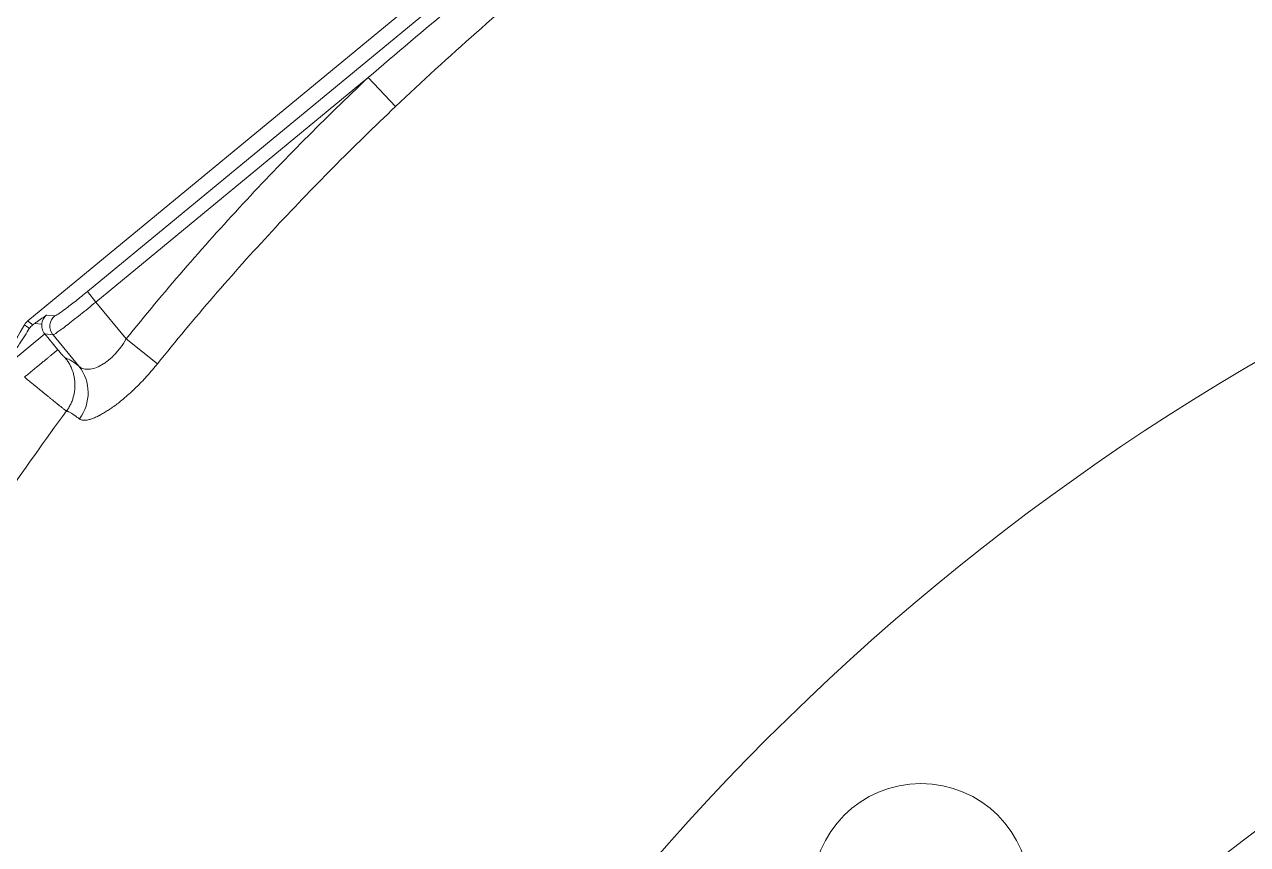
# Model space of a CAD drawing. Header units: millimetres. Extents: x -2122 to 22797, y 3569 to 89276.
# Drawn here: x 5260.4 to 5439.1, y 88041.1 to 88160.9 of the extents above; entities that cross this region are included whole.
import ezdxf

# ---------------------------------------------------------------- set-up
doc = ezdxf.new("R2010")
doc.units = ezdxf.units.MM
doc.header["$LTSCALE"] = 20
doc.layers.add('IA-DIBUJO', color=3, linetype='Continuous', lineweight=30)

msp = doc.modelspace()

# ---------------------------------------------------------------- linework, layer by layer
at = {"layer": 'IA-DIBUJO', "color": 3, "linetype": 'Continuous', "lineweight": 0, "extrusion": (0, 1, -2.22045e-16)}
for p, q in [((5412.55, 88242.57, 1283.42), (5260.88, 88117.54, 1283.42)), ((5406.85, 88234.98, 1283.42), (5269.59, 88121.84, 1283.42)), ((5270.84, 88120.31, 1283.42), (5310.63, 88153.11, 1283.42)), ((5314.64, 88148.87, 1283.42), (5310.63, 88153.11, 1283.42)), ((5269.59, 88121.84, 1283.42), (5270.84, 88120.31, 1283.42)), ((5275.28, 88114.94, 1283.42), (5270.84, 88120.31, 1283.42)), ((5264.84, 88118.3, 1283.42), (5263.64, 88118.41, 1283.42)), ((5261.89, 88117.18, 1283.42), (5262.93, 88117.08, 1283.42)), ((5258.51, 88111.62, 1283.42), (5263.38, 88115.64, 1283.42)), ((5263.38, 88115.64, 1283.42), (5264.57, 88115.52, 1283.42)), ((5265.27, 88113.34, 1283.42), (5263.38, 88115.64, 1283.42)), ((5264.57, 88115.52, 1283.42), (5268.36, 88110.92, 1283.42)), ((5279.83, 88111.27, 1283.42), (5275.28, 88114.94, 1283.42))]:
    msp.add_line(p, q, dxfattribs=at)
at = {"layer": 'IA-DIBUJO', "color": 2, "linetype": 'Continuous', "lineweight": 0}
for centre, radius in [((5615.92, 87809.58, 1283.42), 349.25), ((5615.92, 87809.58, 1283.42), 292.1), ((5391.41, 88034.09, 1283.42), 15.88)]:
    msp.add_circle(centre, radius, dxfattribs=at)
at = {"layer": 'IA-DIBUJO', "color": 3, "linetype": 'Continuous', "lineweight": 0}
msp.add_circle((5615.92, 87809.58, 1283.42), 254, dxfattribs=at)
at = {"layer": 'IA-DIBUJO', "color": 3, "linetype": 'Continuous', "lineweight": 0, "extrusion": (6.16298e-33, -2.22045e-16, -1)}
msp.add_ellipse((5264.93, 88116.89, 1283.42), major_axis=(2.01, -0.19), ratio=0.98013, start_param=-3.141593, end_param=-2.357564, dxfattribs=at)
at = {"layer": 'IA-DIBUJO', "color": 3, "linetype": 'Continuous', "lineweight": 0, "extrusion": (-4.00593e-32, -2.22045e-16, -1)}
msp.add_ellipse((5266.09, 88116.78, 1283.42), major_axis=(0.19, 1.97), ratio=0.997265, start_param=-2.354825, end_param=-0.786768, dxfattribs=at)
at = {"layer": 'IA-DIBUJO', "color": 3, "linetype": 'Continuous', "lineweight": 0, "extrusion": (1.2326e-32, -2.22045e-16, -1)}
msp.add_ellipse((5262.13, 88116.02, 1283.42), major_axis=(-1.27, -1.51), ratio=1, start_param=1.386951, end_param=1.754642, dxfattribs=at)
at = {"layer": 'IA-DIBUJO', "color": 3, "linetype": 'Continuous', "lineweight": 0}
msp.add_ellipse((5263.49, 88106.9, 1283.42), major_axis=(3.9, 4.98), ratio=0.971631, start_param=-1.547457, end_param=-0.223138, dxfattribs=at)
for points, knots in [([(5360.6, 88194.3, 1283.42), (5356.38, 88190.93, 1283.42), (5352.17, 88187.56, 1283.42), (5347.98, 88184.16, 1283.42), (5343.79, 88180.76, 1283.42), (5339.61, 88177.34, 1283.42), (5335.44, 88173.91, 1283.42), (5331.28, 88170.48, 1283.42), (5327.12, 88167.02, 1283.42), (5322.99, 88163.56, 1283.42), (5318.85, 88160.09, 1283.42), (5314.73, 88156.61, 1283.42), (5310.63, 88153.11, 1283.42)], [0, 0, 0, 0, 0.00819686, 0.00819686, 0.00819686, 0.01639248, 0.01639248, 0.01639248, 0.02459347, 0.02459347, 0.02459347, 0.03278496, 0.03278496, 0.03278496, 0.03278496]), ([(5314.64, 88148.87, 1283.42), (5318.51, 88152.54, 1283.42), (5322.44, 88156.14, 1283.42), (5326.44, 88159.68, 1283.42), (5330.43, 88163.21, 1283.42), (5334.49, 88166.67, 1283.42), (5338.6, 88170.07, 1283.42), (5342.72, 88173.46, 1283.42), (5346.89, 88176.78, 1283.42), (5351.13, 88180.03, 1283.42), (5355.36, 88183.28, 1283.42), (5359.66, 88186.46, 1283.42), (5363.99, 88189.57, 1283.42)], [0, 0, 0, 0, 0.00809751, 0.00809751, 0.00809751, 0.01619739, 0.01619739, 0.01619739, 0.02430315, 0.02430315, 0.02430315, 0.03241229, 0.03241229, 0.03241229, 0.03241229]), ([(5310.63, 88153.11, 1283.42), (5304.33, 88147.15, 1283.42), (5298.22, 88141.01, 1283.42), (5292.32, 88134.65, 1283.42), (5286.42, 88128.3, 1283.42), (5280.74, 88121.72, 1283.42), (5275.28, 88114.94, 1283.42)], [0.06410694, 0.06410694, 0.06410694, 0.06410694, 0.07727143, 0.07727143, 0.07727143, 0.09043592, 0.09043592, 0.09043592, 0.09043592]), ([(5279.83, 88111.27, 1283.42), (5285.2, 88117.96, 1283.42), (5290.79, 88124.43, 1283.42), (5296.6, 88130.68, 1283.42), (5302.41, 88136.95, 1283.42), (5308.44, 88143, 1283.42), (5314.64, 88148.87, 1283.42)], [0, 0, 0, 0, 0.01295214, 0.01295214, 0.01295214, 0.02592273, 0.02592273, 0.02592273, 0.02592273]), ([(5269.59, 88121.84, 1283.42), (5269.01, 88121.36, 1283.42), (5268.43, 88120.89, 1283.42), (5267.33, 88120.02, 1283.42), (5266.82, 88119.63, 1283.42), (5265.95, 88118.98, 1283.42), (5265.59, 88118.72, 1283.42), (5265.06, 88118.38, 1283.42), (5264.89, 88118.29, 1283.42), (5264.84, 88118.3, 1283.42)], [3.141593, 3.141593, 3.141593, 3.141593, 3.521202, 3.521202, 3.900811, 3.900811, 4.28042, 4.28042, 4.660029, 4.660029, 4.660029, 4.660029]), ([(5264.57, 88115.52, 1283.42), (5264.63, 88115.52, 1283.42), (5264.85, 88115.65, 1283.42), (5265.54, 88116.13, 1283.42), (5266.02, 88116.48, 1283.42), (5267.17, 88117.36, 1283.42), (5267.85, 88117.89, 1283.42), (5269.3, 88119.05, 1283.42), (5270.07, 88119.68, 1283.42), (5270.84, 88120.31, 1283.42)], [1.623156, 1.623156, 1.623156, 1.623156, 2.002765, 2.002765, 2.382374, 2.382374, 2.761984, 2.761984, 3.141593, 3.141593, 3.141593, 3.141593]), ([(5263.64, 88118.41, 1283.42), (5263.59, 88118.37, 1283.42), (5263.53, 88118.33, 1283.42), (5263.47, 88118.3, 1283.42), (5263.41, 88118.26, 1283.42), (5263.35, 88118.22, 1283.42), (5263.3, 88118.18, 1283.42), (5263.24, 88118.14, 1283.42), (5263.18, 88118.09, 1283.42), (5263.12, 88118.05, 1283.42), (5263.06, 88118.01, 1283.42), (5263, 88117.97, 1283.42), (5262.94, 88117.93, 1283.42), (5262.91, 88117.91, 1283.42), (5262.87, 88117.88, 1283.42), (5262.83, 88117.85, 1283.42), (5262.77, 88117.81, 1283.42), (5262.71, 88117.77, 1283.42), (5262.64, 88117.72, 1283.42), (5262.58, 88117.68, 1283.42), (5262.51, 88117.63, 1283.42), (5262.44, 88117.58, 1283.42), (5262.38, 88117.53, 1283.42), (5262.31, 88117.48, 1283.42), (5262.23, 88117.43, 1283.42), (5262.16, 88117.38, 1283.42), (5262.09, 88117.33, 1283.42), (5262.02, 88117.27, 1283.42), (5261.97, 88117.24, 1283.42), (5261.93, 88117.21, 1283.42), (5261.89, 88117.18, 1283.42)], [-0.000011314, -0.000011314, -0.000011314, -0.000011314, 0.000202746, 0.000202746, 0.000202746, 0.00041729, 0.00041729, 0.00041729, 0.000628934, 0.000628934, 0.000628934, 0.000831233, 0.000831233, 0.000831233, 0.000960733, 0.000960733, 0.000960733, 0.001167427, 0.001167427, 0.001167427, 0.001380678, 0.001380678, 0.001380678, 0.00159537, 0.00159537, 0.00159537, 0.001809672, 0.001809672, 0.001809672, 0.00193278, 0.00193278, 0.00193278, 0.00193278]), ([(5260.41, 88116.99, 1283.42), (5259, 88114.48, 1283.42), (5255.19, 88108.65, 1283.42), (5244.47, 88091.19, 1283.42), (5237.44, 88079.33, 1283.42), (5222.44, 88051.11, 1283.42), (5214.47, 88034.76, 1283.42), (5203.47, 88007.92, 1283.42), (5199.97, 87998.6, 1283.42), (5193.47, 87979.33, 1283.42), (5190.46, 87969.38, 1283.42), (5176.74, 87918.42, 1283.42), (5170.05, 87873.68, 1283.42), (5169.5, 87806.6, 1283.42), (5170.89, 87784.26, 1283.42), (5177.32, 87740.55, 1283.42), (5182.3, 87719.14, 1283.42), (5202.13, 87656.76, 1283.42), (5221.86, 87617.61, 1283.42), (5247.54, 87581.34, 1283.42), (5248.12, 87580.53, 1283.42), (5248.7, 87579.72, 1283.42), (5256.01, 87569.55, 1283.42), (5263.77, 87559.68, 1283.42), (5271.98, 87550.12, 1283.42), (5305.79, 87510.74, 1283.42), (5347.19, 87476.55, 1283.42), (5396.21, 87447.57, 1283.42)], [0.000182, 0.000182, 0.000182, 0.000182, 0.0280763, 0.0280763, 0.0572087, 0.0572087, 0.0863411, 0.0863411, 0.1009072, 0.1009072, 0.1154734, 0.1154734, 0.1737382, 0.1737382, 0.2028706, 0.2028706, 0.232003, 0.232003, 0.2902677, 0.2902677, 0.2916013, 0.2916013, 0.2916013, 0.3083969, 0.3083969, 0.3083969, 0.3775922, 0.3775922, 0.3775922, 0.3775922]), ([(5261.1, 88116.43, 1283.42), (5260.91, 88116.12, 1283.42), (5260.69, 88115.78, 1283.42), (5260.2, 88115, 1283.42), (5259.94, 88114.62, 1283.42), (5259.09, 88113.29, 1283.42), (5258.61, 88112.52, 1283.42), (5258.25, 88111.95, 1283.42)], [0.0000011, 0.0000011, 0.0000011, 0.0000011, 0.0639756, 0.0639756, 0.1286372, 0.1286372, 0.2726284, 0.2726284, 0.2726284, 0.2726284]), ([(5261.58, 88116.95, 1283.42), (5261.49, 88116.89, 1283.42), (5261.41, 88116.81, 1283.42), (5261.24, 88116.64, 1283.42), (5261.17, 88116.54, 1283.42), (5261.1, 88116.43, 1283.42)], [0, 0, 0, 0, 0.02334437, 0.02334437, 0.04668844, 0.04668844, 0.04668844, 0.04668844]), ([(5261.89, 88117.18, 1283.42), (5261.84, 88117.14, 1283.42), (5261.79, 88117.11, 1283.42), (5261.68, 88117.03, 1283.42), (5261.63, 88116.99, 1283.42), (5261.58, 88116.95, 1283.42)], [0, 0, 0, 0, 0.01416943, 0.01416943, 0.02837151, 0.02837151, 0.02837151, 0.02837151]), ([(5263.38, 88115.64, 1283.42), (5263.33, 88115.69, 1283.42), (5263.29, 88115.75, 1283.42), (5263.25, 88115.81, 1283.42), (5263.21, 88115.87, 1283.42), (5263.17, 88115.93, 1283.42), (5263.14, 88116, 1283.42), (5263.1, 88116.06, 1283.42), (5263.07, 88116.13, 1283.42), (5263.05, 88116.2, 1283.42), (5263.03, 88116.24, 1283.42), (5263.02, 88116.28, 1283.42), (5263.01, 88116.31, 1283.42), (5262.98, 88116.39, 1283.42), (5262.96, 88116.46, 1283.42), (5262.95, 88116.53, 1283.42), (5262.94, 88116.6, 1283.42), (5262.93, 88116.67, 1283.42), (5262.92, 88116.75, 1283.42), (5262.92, 88116.82, 1283.42), (5262.92, 88116.89, 1283.42), (5262.92, 88116.96, 1283.42), (5262.92, 88117, 1283.42), (5262.92, 88117.04, 1283.42), (5262.93, 88117.08, 1283.42)], [5.4991567, 5.4991567, 5.4991567, 5.4991567, 5.6084442, 5.6084442, 5.6084442, 5.7188774, 5.7188774, 5.7188774, 5.8297946, 5.8297946, 5.8297946, 5.891175, 5.891175, 5.891175, 6.001726, 6.001726, 6.001726, 6.1117617, 6.1117617, 6.1117617, 6.2199469, 6.2199469, 6.2199469, 6.2831853, 6.2831853, 6.2831853, 6.2831853]), ([(5275.28, 88114.94, 1283.42), (5275.02, 88114.48, 1283.42), (5274.73, 88114.05, 1283.42), (5274.28, 88113.45, 1283.42), (5274.12, 88113.25, 1283.42), (5273.8, 88112.87, 1283.42), (5273.63, 88112.69, 1283.42), (5273.13, 88112.18, 1283.42), (5272.78, 88111.88, 1283.42), (5272.26, 88111.49, 1283.42), (5272.09, 88111.37, 1283.42), (5271.74, 88111.15, 1283.42), (5271.57, 88111.06, 1283.42), (5271.07, 88110.8, 1283.42), (5270.75, 88110.68, 1283.42), (5270.14, 88110.52, 1283.42), (5269.86, 88110.48, 1283.42), (5269.34, 88110.48, 1283.42), (5269.11, 88110.52, 1283.42), (5268.69, 88110.67, 1283.42), (5268.51, 88110.77, 1283.42), (5268.36, 88110.92, 1283.42)], [0, 0, 0, 0, 0.000779919, 0.000779919, 0.001169879, 0.001169879, 0.001559839, 0.001559839, 0.002339758, 0.002339758, 0.002729718, 0.002729718, 0.003119678, 0.003119678, 0.003899597, 0.003899597, 0.004679516, 0.004679516, 0.005459436, 0.005459436, 0.006239355, 0.006239355, 0.006239355, 0.006239355]), ([(5260.4, 88109.33, 1283.42), (5260.54, 88109.44, 1283.42), (5260.68, 88109.56, 1283.42), (5260.82, 88109.68, 1283.42), (5260.97, 88109.8, 1283.42), (5261.12, 88109.93, 1283.42), (5261.27, 88110.05, 1283.42), (5261.43, 88110.18, 1283.42), (5261.59, 88110.31, 1283.42), (5261.75, 88110.44, 1283.42), (5261.9, 88110.57, 1283.42), (5262.06, 88110.69, 1283.42), (5262.2, 88110.82, 1283.42), (5262.35, 88110.94, 1283.42), (5262.49, 88111.06, 1283.42), (5262.63, 88111.17, 1283.42), (5262.78, 88111.29, 1283.42), (5262.92, 88111.4, 1283.42), (5263.05, 88111.51, 1283.42), (5263.19, 88111.63, 1283.42), (5263.32, 88111.74, 1283.42), (5263.45, 88111.84, 1283.42), (5263.55, 88111.93, 1283.42), (5263.66, 88112.01, 1283.42), (5263.75, 88112.09, 1283.42), (5263.87, 88112.19, 1283.42), (5263.99, 88112.29, 1283.42), (5264.09, 88112.37, 1283.42), (5264.2, 88112.46, 1283.42), (5264.3, 88112.54, 1283.42), (5264.39, 88112.62, 1283.42), (5264.48, 88112.69, 1283.42), (5264.57, 88112.76, 1283.42), (5264.64, 88112.83, 1283.42), (5264.71, 88112.88, 1283.42), (5264.77, 88112.93, 1283.42), (5264.83, 88112.98, 1283.42), (5264.89, 88113.04, 1283.42), (5264.96, 88113.09, 1283.42), (5265.01, 88113.13, 1283.42), (5265.06, 88113.17, 1283.42), (5265.1, 88113.21, 1283.42), (5265.14, 88113.24, 1283.42), (5265.17, 88113.27, 1283.42), (5265.2, 88113.29, 1283.42), (5265.22, 88113.31, 1283.42), (5265.25, 88113.32, 1283.42), (5265.26, 88113.34, 1283.42), (5265.27, 88113.34, 1283.42)], [0, 0, 0, 0, 0.0575056, 0.0575056, 0.0575056, 0.1188509, 0.1188509, 0.1188509, 0.1852388, 0.1852388, 0.1852388, 0.25, 0.25, 0.25, 0.3136799, 0.3136799, 0.3136799, 0.3786546, 0.3786546, 0.3786546, 0.4452036, 0.4452036, 0.4452036, 0.5, 0.5, 0.5, 0.566519, 0.566519, 0.566519, 0.6321533, 0.6321533, 0.6321533, 0.6957374, 0.6957374, 0.6957374, 0.75, 0.75, 0.75, 0.8161602, 0.8161602, 0.8161602, 0.8791558, 0.8791558, 0.8791558, 0.9395779, 0.9395779, 0.9395779, 1, 1, 1, 1]), ([(5266.35, 88112.15, 1283.42), (5266.35, 88112.15, 1283.42), (5266.35, 88112.15, 1283.42), (5266.35, 88112.15, 1283.42), (5266.34, 88112.15, 1283.42), (5266.34, 88112.15, 1283.42), (5266.34, 88112.15, 1283.42), (5266.34, 88112.16, 1283.42), (5266.34, 88112.16, 1283.42), (5266.33, 88112.16, 1283.42), (5266.33, 88112.16, 1283.42), (5266.32, 88112.17, 1283.42), (5266.31, 88112.18, 1283.42), (5266.29, 88112.19, 1283.42), (5266.26, 88112.22, 1283.42), (5266.23, 88112.25, 1283.42), (5266.2, 88112.28, 1283.42), (5266.16, 88112.32, 1283.42), (5266.12, 88112.36, 1283.42), (5266.08, 88112.4, 1283.42), (5266.03, 88112.45, 1283.42), (5265.98, 88112.51, 1283.42), (5265.93, 88112.57, 1283.42), (5265.88, 88112.63, 1283.42), (5265.82, 88112.69, 1283.42), (5265.76, 88112.76, 1283.42), (5265.7, 88112.83, 1283.42), (5265.64, 88112.9, 1283.42), (5265.58, 88112.97, 1283.42), (5265.52, 88113.04, 1283.42), (5265.45, 88113.12, 1283.42), (5265.42, 88113.16, 1283.42), (5265.39, 88113.2, 1283.42), (5265.36, 88113.24, 1283.42), (5265.34, 88113.26, 1283.42), (5265.32, 88113.28, 1283.42), (5265.31, 88113.3, 1283.42), (5265.3, 88113.31, 1283.42), (5265.29, 88113.31, 1283.42), (5265.28, 88113.32, 1283.42), (5265.28, 88113.33, 1283.42), (5265.27, 88113.34, 1283.42), (5265.27, 88113.34, 1283.42)], [0, 0, 0, 0, 0.000010846, 0.000010846, 0.000010846, 0.000029965, 0.000029965, 0.000029965, 0.000068209, 0.000068209, 0.000068209, 0.000144715, 0.000144715, 0.000144715, 0.000297757, 0.000297757, 0.000297757, 0.000450788, 0.000450788, 0.000450788, 0.000603819, 0.000603819, 0.000603819, 0.000756851, 0.000756851, 0.000756851, 0.000909883, 0.000909883, 0.000909883, 0.001062914, 0.001062914, 0.001062914, 0.001139428, 0.001139428, 0.001139428, 0.001177685, 0.001177685, 0.001177685, 0.001196813, 0.001196813, 0.001196813, 0.001208428, 0.001208428, 0.001208428, 0.001208428]), ([(5268.36, 88110.92, 1283.42), (5267.9, 88111.28, 1283.42), (5267.5, 88111.56, 1283.42), (5267.17, 88111.77, 1283.42), (5267, 88111.87, 1283.42), (5266.84, 88111.96, 1283.42), (5266.71, 88112.02, 1283.42), (5266.57, 88112.09, 1283.42), (5266.44, 88112.14, 1283.42), (5266.35, 88112.15, 1283.42)], [0, 0, 0, 0, 0.003764328, 0.003764328, 0.003764328, 0.005646491, 0.005646491, 0.005646491, 0.007528655, 0.007528655, 0.007528655, 0.007528655]), ([(5266.55, 88104.39, 1283.42), (5266.66, 88104.54, 1283.42), (5266.77, 88104.7, 1283.42), (5266.97, 88105.04, 1283.42), (5267.07, 88105.22, 1283.42), (5267.25, 88105.59, 1283.42), (5267.33, 88105.79, 1283.42), (5267.43, 88106.07, 1283.42), (5267.46, 88106.16, 1283.42), (5267.55, 88106.44, 1283.42), (5267.6, 88106.64, 1283.42), (5267.69, 88107.04, 1283.42), (5267.72, 88107.25, 1283.42), (5267.77, 88107.67, 1283.42), (5267.78, 88107.88, 1283.42), (5267.78, 88108.16, 1283.42), (5267.78, 88108.23, 1283.42), (5267.77, 88108.52, 1283.42), (5267.76, 88108.73, 1283.42), (5267.7, 88109.15, 1283.42), (5267.67, 88109.35, 1283.42), (5267.57, 88109.76, 1283.42), (5267.52, 88109.95, 1283.42), (5267.43, 88110.21, 1283.42), (5267.41, 88110.28, 1283.42), (5267.31, 88110.54, 1283.42), (5267.23, 88110.73, 1283.42), (5267.05, 88111.1, 1283.42), (5266.96, 88111.27, 1283.42), (5266.76, 88111.6, 1283.42), (5266.65, 88111.76, 1283.42), (5266.48, 88111.99, 1283.42), (5266.41, 88112.07, 1283.42), (5266.35, 88112.15, 1283.42)], [0.0000395, 0.0000395, 0.0000395, 0.0000395, 0.0697839, 0.0697839, 0.1418228, 0.1418228, 0.2183787, 0.2183787, 0.25, 0.25, 0.323487, 0.323487, 0.398308, 0.398308, 0.4744357, 0.4744357, 0.5, 0.5, 0.5759852, 0.5759852, 0.6510792, 0.6510792, 0.7242369, 0.7242369, 0.75, 0.75, 0.8242525, 0.8242525, 0.8954244, 0.8954244, 0.9626519, 0.9626519, 1, 1, 1, 1]), ([(5268.42, 88103.23, 1283.42), (5268.57, 88103.11, 1283.42), (5268.77, 88103.05, 1283.42), (5269.03, 88103.03, 1283.42), (5269.05, 88103.03, 1283.42), (5269.07, 88103.03, 1283.42), (5269.08, 88103.03, 1283.42), (5269.15, 88103.03, 1283.42), (5269.22, 88103.03, 1283.42), (5269.37, 88103.05, 1283.42), (5269.44, 88103.06, 1283.42), (5269.53, 88103.07, 1283.42), (5269.54, 88103.07, 1283.42), (5269.64, 88103.09, 1283.42), (5269.74, 88103.11, 1283.42), (5269.9, 88103.15, 1283.42), (5269.97, 88103.17, 1283.42), (5270.05, 88103.2, 1283.42), (5270.07, 88103.2, 1283.42), (5270.26, 88103.26, 1283.42), (5270.44, 88103.33, 1283.42), (5270.8, 88103.48, 1283.42), (5271, 88103.57, 1283.42), (5271.23, 88103.68, 1283.42), (5271.27, 88103.7, 1283.42), (5271.33, 88103.73, 1283.42), (5271.36, 88103.75, 1283.42), (5271.57, 88103.86, 1283.42), (5271.76, 88103.97, 1283.42), (5272.15, 88104.19, 1283.42), (5272.35, 88104.31, 1283.42), (5272.64, 88104.5, 1283.42), (5272.72, 88104.55, 1283.42), (5272.84, 88104.64, 1283.42), (5272.88, 88104.66, 1283.42), (5273.15, 88104.84, 1283.42), (5273.39, 88105.01, 1283.42), (5273.85, 88105.35, 1283.42), (5274.06, 88105.51, 1283.42), (5274.35, 88105.74, 1283.42), (5274.43, 88105.8, 1283.42), (5274.54, 88105.89, 1283.42), (5274.57, 88105.92, 1283.42), (5274.9, 88106.18, 1283.42), (5275.18, 88106.42, 1283.42), (5275.74, 88106.92, 1283.42), (5276.01, 88107.16, 1283.42), (5276.31, 88107.45, 1283.42), (5276.34, 88107.47, 1283.42), (5276.61, 88107.73, 1283.42), (5276.85, 88107.97, 1283.42), (5277.13, 88108.24, 1283.42), (5277.16, 88108.28, 1283.42), (5277.22, 88108.33, 1283.42), (5277.24, 88108.36, 1283.42), (5277.54, 88108.66, 1283.42), (5277.82, 88108.96, 1283.42), (5278.11, 88109.27, 1283.42), (5278.12, 88109.29, 1283.42), (5278.67, 88109.88, 1283.42), (5279.19, 88110.48, 1283.42), (5279.74, 88111.16, 1283.42), (5279.78, 88111.22, 1283.42), (5279.83, 88111.27, 1283.42)], [0, 0, 0, 0, 0.00120574, 0.00120574, 0.00128826, 0.00128826, 0.00132228, 0.00132228, 0.00163463, 0.00163463, 0.00194785, 0.00194785, 0.00198342, 0.00198342, 0.00234255, 0.00234255, 0.00258071, 0.00258071, 0.00264456, 0.00264456, 0.00322006, 0.00322006, 0.00378781, 0.00378781, 0.00388255, 0.00388255, 0.00396684, 0.00396684, 0.00447464, 0.00447464, 0.00498649, 0.00498649, 0.0051965, 0.0051965, 0.00528912, 0.00528912, 0.00585896, 0.00585896, 0.0063596, 0.0063596, 0.00652499, 0.00652499, 0.0066114, 0.0066114, 0.00726037, 0.00726037, 0.00786677, 0.00786677, 0.00793368, 0.00793368, 0.00846938, 0.00846938, 0.00854242, 0.00854242, 0.00859482, 0.00859482, 0.0092198, 0.0092198, 0.00925596, 0.00925596, 0.01047101, 0.01047101, 0.01057824, 0.01057824, 0.01057824, 0.01057824]), ([(5260.4, 88109.33, 1283.42), (5260.59, 88109.17, 1283.42), (5260.79, 88109, 1283.42), (5261.17, 88108.69, 1283.42), (5261.36, 88108.54, 1283.42), (5261.68, 88108.28, 1283.42), (5261.82, 88108.16, 1283.42), (5262.08, 88107.95, 1283.42), (5262.22, 88107.84, 1283.42), (5262.45, 88107.65, 1283.42), (5262.55, 88107.57, 1283.42), (5262.77, 88107.39, 1283.42), (5262.89, 88107.29, 1283.42), (5263.13, 88107.09, 1283.42), (5263.25, 88107, 1283.42), (5263.47, 88106.82, 1283.42), (5263.57, 88106.74, 1283.42), (5263.8, 88106.56, 1283.42), (5263.91, 88106.46, 1283.42), (5264.15, 88106.27, 1283.42), (5264.26, 88106.18, 1283.42), (5264.44, 88106.03, 1283.42), (5264.51, 88105.98, 1283.42), (5264.67, 88105.85, 1283.42), (5264.75, 88105.79, 1283.42), (5264.91, 88105.66, 1283.42), (5264.99, 88105.59, 1283.42), (5265.14, 88105.47, 1283.42), (5265.22, 88105.41, 1283.42), (5265.31, 88105.34, 1283.42), (5265.33, 88105.32, 1283.42), (5265.44, 88105.24, 1283.42), (5265.52, 88105.17, 1283.42), (5265.67, 88105.05, 1283.42), (5265.75, 88104.99, 1283.42), (5265.86, 88104.9, 1283.42), (5265.9, 88104.87, 1283.42), (5266, 88104.79, 1283.42), (5266.06, 88104.75, 1283.42), (5266.15, 88104.67, 1283.42), (5266.2, 88104.64, 1283.42), (5266.28, 88104.58, 1283.42), (5266.32, 88104.55, 1283.42), (5266.4, 88104.49, 1283.42), (5266.43, 88104.46, 1283.42), (5266.49, 88104.42, 1283.42), (5266.52, 88104.4, 1283.42), (5266.54, 88104.39, 1283.42), (5266.54, 88104.39, 1283.42), (5266.55, 88104.39, 1283.42)], [-0.000000059, -0.000000059, -0.000000059, -0.000000059, 0.0003871, 0.0003871, 0.0007542, 0.0007542, 0.00102621, 0.00102621, 0.001301114, 0.001301114, 0.00150846, 0.00150846, 0.00176929, 0.00176929, 0.002029316, 0.002029316, 0.002262721, 0.002262721, 0.002547308, 0.002547308, 0.002833759, 0.002833759, 0.003016981, 0.003016981, 0.003245166, 0.003245166, 0.003473178, 0.003473178, 0.003701655, 0.003701655, 0.003771241, 0.003771241, 0.004054035, 0.004054035, 0.004336176, 0.004336176, 0.004525501, 0.004525501, 0.004777287, 0.004777287, 0.00503027, 0.00503027, 0.005279762, 0.005279762, 0.005624424, 0.005624424, 0.005953378, 0.005953378, 0.006029506, 0.006029506, 0.006029506, 0.006029506]), ([(5229.79, 88045.85, 1283.42), (5235.06, 88055.7, 1283.42), (5240.79, 88065.61, 1283.42), (5247.39, 88076.17, 1283.42), (5247.87, 88076.95, 1283.42), (5248.36, 88077.73, 1283.42), (5248.56, 88078.04, 1283.42), (5248.67, 88078.22, 1283.42), (5248.99, 88078.73, 1283.42), (5250.07, 88080.41, 1283.42), (5251.13, 88082.07, 1283.42), (5253.67, 88085.96, 1283.42), (5255.33, 88088.47, 1283.42), (5260.27, 88095.73, 1283.42), (5263.47, 88100.23, 1283.42), (5266.55, 88104.39, 1283.42)], [0, 0, 0, 0, 0.4625581, 0.4625581, 0.491468, 0.4986955, 0.4986955, 0.505923, 0.505923, 0.5203779, 0.5781977, 0.5781977, 0.6938372, 0.6938372, 0.9251163, 0.9251163, 0.9251163, 0.9251163]), ([(5266.55, 88104.39, 1283.42), (5266.55, 88104.39, 1283.42), (5266.55, 88104.39, 1283.42), (5266.55, 88104.39, 1283.42), (5266.56, 88104.38, 1283.42), (5266.58, 88104.38, 1283.42), (5266.6, 88104.38, 1283.42), (5266.62, 88104.37, 1283.42), (5266.64, 88104.36, 1283.42), (5266.67, 88104.36, 1283.42), (5266.69, 88104.35, 1283.42), (5266.72, 88104.34, 1283.42), (5266.74, 88104.33, 1283.42), (5266.77, 88104.32, 1283.42), (5266.8, 88104.3, 1283.42), (5266.84, 88104.29, 1283.42), (5266.85, 88104.28, 1283.42), (5266.86, 88104.28, 1283.42), (5266.87, 88104.27, 1283.42), (5266.88, 88104.27, 1283.42), (5266.88, 88104.27, 1283.42), (5266.88, 88104.27, 1283.42), (5266.94, 88104.24, 1283.42), (5267, 88104.21, 1283.42), (5267.06, 88104.18, 1283.42), (5267.12, 88104.14, 1283.42), (5267.19, 88104.1, 1283.42), (5267.26, 88104.06, 1283.42), (5267.28, 88104.05, 1283.42), (5267.29, 88104.04, 1283.42), (5267.3, 88104.03, 1283.42), (5267.31, 88104.03, 1283.42), (5267.31, 88104.03, 1283.42), (5267.31, 88104.03, 1283.42), (5267.4, 88103.97, 1283.42), (5267.49, 88103.92, 1283.42), (5267.58, 88103.85, 1283.42), (5267.59, 88103.84, 1283.42), (5267.61, 88103.83, 1283.42), (5267.62, 88103.82, 1283.42), (5267.73, 88103.75, 1283.42), (5267.85, 88103.66, 1283.42), (5267.97, 88103.57, 1283.42), (5268.09, 88103.49, 1283.42), (5268.22, 88103.39, 1283.42), (5268.35, 88103.29, 1283.42), (5268.37, 88103.27, 1283.42), (5268.4, 88103.25, 1283.42), (5268.42, 88103.23, 1283.42)], [0, 0, 0, 0, 0.000011114, 0.000011114, 0.000011114, 0.000336129, 0.000336129, 0.000336129, 0.000703464, 0.000703464, 0.000703464, 0.001095095, 0.001095095, 0.001095095, 0.001544297, 0.001544297, 0.001544297, 0.001711242, 0.001711242, 0.001711242, 0.001746071, 0.001746071, 0.001746071, 0.002504246, 0.002504246, 0.002504246, 0.003320045, 0.003320045, 0.003320045, 0.003472538, 0.003472538, 0.003472538, 0.003492142, 0.003492142, 0.003492142, 0.004455519, 0.004455519, 0.004455519, 0.004597829, 0.004597829, 0.004597829, 0.00570372, 0.00570372, 0.00570372, 0.006793292, 0.006793292, 0.006793292, 0.006984284, 0.006984284, 0.006984284, 0.006984284]), ([(5394.09, 87440.76, 1283.42), (5347.86, 87479.3, 1283.42), (5310.24, 87515.75, 1283.42), (5281.23, 87550.12, 1283.42), (5271.57, 87561.57, 1283.42), (5262.86, 87572.79, 1283.42), (5255.11, 87583.77, 1283.42), (5252.42, 87587.57, 1283.42), (5249.86, 87591.35, 1283.42), (5247.4, 87595.08, 1283.42), (5244.87, 87598.93, 1283.42), (5242.45, 87602.74, 1283.42), (5240.14, 87606.5, 1283.42), (5239.59, 87607.39, 1283.42), (5239.05, 87608.27, 1283.42), (5238.52, 87609.16, 1283.42), (5237.4, 87611.01, 1283.42), (5236.31, 87612.84, 1283.42), (5235.25, 87614.67, 1283.42), (5234.97, 87615.15, 1283.42), (5234.69, 87615.63, 1283.42), (5234.41, 87616.11, 1283.42), (5233.72, 87617.3, 1283.42), (5233.04, 87618.49, 1283.42), (5232.37, 87619.67, 1283.42), (5231.41, 87621.37, 1283.42), (5230.47, 87623.05, 1283.42), (5229.55, 87624.73, 1283.42), (5228.62, 87626.43, 1283.42), (5227.71, 87628.12, 1283.42), (5226.82, 87629.8, 1283.42), (5225.9, 87631.51, 1283.42), (5225.02, 87633.21, 1283.42), (5224.15, 87634.9, 1283.42), (5223.98, 87635.22, 1283.42), (5223.82, 87635.53, 1283.42), (5223.66, 87635.85, 1283.42), (5222.75, 87637.64, 1283.42), (5221.86, 87639.41, 1283.42), (5220.99, 87641.16, 1283.42), (5220.64, 87641.86, 1283.42), (5220.3, 87642.57, 1283.42), (5219.96, 87643.27, 1283.42), (5218.77, 87645.7, 1283.42), (5217.63, 87648.09, 1283.42), (5216.54, 87650.45, 1283.42), (5215.44, 87652.81, 1283.42), (5214.38, 87655.14, 1283.42), (5213.36, 87657.43, 1283.42), (5212.34, 87659.73, 1283.42), (5211.36, 87661.99, 1283.42), (5210.42, 87664.22, 1283.42), (5209.74, 87665.82, 1283.42), (5209.08, 87667.41, 1283.42), (5208.44, 87668.97, 1283.42), (5208.42, 87669.01, 1283.42), (5208.41, 87669.05, 1283.42), (5208.39, 87669.08, 1283.42), (5207.45, 87671.37, 1283.42), (5206.56, 87673.61, 1283.42), (5205.69, 87675.82, 1283.42), (5205.03, 87677.51, 1283.42), (5204.39, 87679.19, 1283.42), (5203.77, 87680.83, 1283.42), (5203.06, 87682.72, 1283.42), (5202.37, 87684.58, 1283.42), (5201.71, 87686.39, 1283.42), (5201.39, 87687.3, 1283.42), (5201.06, 87688.21, 1283.42), (5200.75, 87689.1, 1283.42), (5200.59, 87689.54, 1283.42), (5200.43, 87689.99, 1283.42), (5200.28, 87690.43, 1283.42), (5200.2, 87690.65, 1283.42), (5200.12, 87690.87, 1283.42), (5200.05, 87691.09, 1283.42), (5200.01, 87691.2, 1283.42), (5199.97, 87691.31, 1283.42), (5199.93, 87691.42, 1283.42), (5199.9, 87691.52, 1283.42), (5199.86, 87691.62, 1283.42), (5199.82, 87691.72, 1283.42), (5199.82, 87691.73, 1283.42), (5199.82, 87691.73, 1283.42), (5199.82, 87691.74, 1283.42), (5198.65, 87695.11, 1283.42), (5197.54, 87698.45, 1283.42), (5196.47, 87701.77, 1283.42), (5195.4, 87705.12, 1283.42), (5194.37, 87708.46, 1283.42), (5193.4, 87711.76, 1283.42), (5192.41, 87715.13, 1283.42), (5191.47, 87718.47, 1283.42), (5190.58, 87721.78, 1283.42), (5190.34, 87722.67, 1283.42), (5190.1, 87723.56, 1283.42), (5189.87, 87724.44, 1283.42), (5188.96, 87727.9, 1283.42), (5188.11, 87731.33, 1283.42), (5187.31, 87734.72, 1283.42), (5186.48, 87738.22, 1283.42), (5185.71, 87741.69, 1283.42), (5184.99, 87745.12, 1283.42), (5184.62, 87746.85, 1283.42), (5184.27, 87748.57, 1283.42), (5183.94, 87750.28, 1283.42), (5183.6, 87751.99, 1283.42), (5183.27, 87753.69, 1283.42), (5182.96, 87755.39, 1283.42), (5182.63, 87757.16, 1283.42), (5182.32, 87758.93, 1283.42), (5182.02, 87760.69, 1283.42), (5181.7, 87762.5, 1283.42), (5181.41, 87764.3, 1283.42), (5181.12, 87766.08, 1283.42), (5180.84, 87767.9, 1283.42), (5180.56, 87769.71, 1283.42), (5180.3, 87771.5, 1283.42), (5180.23, 87772, 1283.42), (5180.16, 87772.49, 1283.42), (5180.09, 87772.99, 1283.42), (5179.9, 87774.33, 1283.42), (5179.71, 87775.67, 1283.42), (5179.54, 87777, 1283.42), (5179.38, 87778.17, 1283.42), (5179.23, 87779.33, 1283.42), (5179.09, 87780.49, 1283.42), (5178.93, 87781.75, 1283.42), (5178.79, 87783.01, 1283.42), (5178.64, 87784.25, 1283.42), (5178.15, 87788.51, 1283.42), (5177.74, 87792.67, 1283.42), (5177.39, 87796.76, 1283.42), (5177.36, 87797.11, 1283.42), (5177.33, 87797.47, 1283.42), (5177.3, 87797.82, 1283.42), (5177.12, 87800.03, 1283.42), (5176.96, 87802.22, 1283.42), (5176.81, 87804.38, 1283.42), (5176.74, 87805.46, 1283.42), (5176.67, 87806.53, 1283.42), (5176.61, 87807.6, 1283.42), (5176.57, 87808.13, 1283.42), (5176.54, 87808.66, 1283.42), (5176.51, 87809.19, 1283.42), (5176.5, 87809.45, 1283.42), (5176.48, 87809.72, 1283.42), (5176.47, 87809.98, 1283.42), (5176.46, 87810.11, 1283.42), (5176.45, 87810.25, 1283.42), (5176.45, 87810.38, 1283.42), (5176.44, 87810.51, 1283.42), (5176.43, 87810.63, 1283.42), (5176.43, 87810.76, 1283.42), (5176.42, 87810.79, 1283.42), (5176.42, 87810.86, 1283.42), (5176.42, 87810.91, 1283.42), (5176.3, 87813.16, 1283.42), (5176.2, 87815.34, 1283.42), (5176.12, 87817.48, 1283.42), (5176.04, 87819.65, 1283.42), (5175.98, 87821.76, 1283.42), (5175.93, 87823.82, 1283.42), (5175.89, 87825.55, 1283.42), (5175.86, 87827.24, 1283.42), (5175.84, 87828.9, 1283.42), (5175.83, 87829.98, 1283.42), (5175.82, 87831.05, 1283.42), (5175.82, 87832.1, 1283.42), (5175.81, 87833.92, 1283.42), (5175.81, 87835.69, 1283.42), (5175.83, 87837.4, 1283.42), (5175.84, 87839.12, 1283.42), (5175.86, 87840.78, 1283.42), (5175.89, 87842.39, 1283.42), (5175.92, 87844.02, 1283.42), (5175.96, 87845.59, 1283.42), (5176.01, 87847.11, 1283.42), (5176.03, 87847.95, 1283.42), (5176.06, 87848.76, 1283.42), (5176.09, 87849.57, 1283.42), (5176.1, 87849.92, 1283.42), (5176.11, 87850.27, 1283.42), (5176.13, 87850.62, 1283.42), (5176.18, 87852.01, 1283.42), (5176.24, 87853.35, 1283.42), (5176.3, 87854.64, 1283.42), (5176.36, 87855.93, 1283.42), (5176.42, 87857.17, 1283.42), (5176.49, 87858.37, 1283.42), (5176.56, 87859.55, 1283.42), (5176.62, 87860.68, 1283.42), (5176.69, 87861.76, 1283.42), (5176.76, 87862.86, 1283.42), (5176.83, 87863.91, 1283.42), (5176.9, 87864.91, 1283.42), (5176.97, 87865.91, 1283.42), (5177.04, 87866.86, 1283.42), (5177.11, 87867.76, 1283.42), (5177.18, 87868.66, 1283.42), (5177.25, 87869.51, 1283.42), (5177.32, 87870.31, 1283.42), (5177.35, 87870.64, 1283.42), (5177.37, 87870.95, 1283.42), (5177.4, 87871.26, 1283.42), (5177.4, 87871.28, 1283.42), (5177.41, 87871.34, 1283.42), (5177.41, 87871.39, 1283.42), (5177.86, 87876.65, 1283.42), (5178.41, 87881.91, 1283.42), (5179.06, 87887.17, 1283.42), (5179.64, 87891.91, 1283.42), (5180.3, 87896.65, 1283.42), (5181.04, 87901.39, 1283.42), (5181.05, 87901.42, 1283.42), (5181.05, 87901.45, 1283.42), (5181.06, 87901.48, 1283.42), (5181.42, 87903.81, 1283.42), (5181.81, 87906.13, 1283.42), (5182.21, 87908.46, 1283.42), (5182.62, 87910.78, 1283.42), (5183.04, 87913.11, 1283.42), (5183.48, 87915.43, 1283.42), (5183.92, 87917.73, 1283.42), (5184.38, 87920.02, 1283.42), (5184.85, 87922.32, 1283.42), (5185.07, 87923.34, 1283.42), (5185.28, 87924.36, 1283.42), (5185.5, 87925.38, 1283.42), (5185.56, 87925.66, 1283.42), (5185.62, 87925.93, 1283.42), (5185.68, 87926.21, 1283.42), (5185.8, 87926.78, 1283.42), (5185.93, 87927.36, 1283.42), (5186.06, 87927.93, 1283.42), (5186.32, 87929.13, 1283.42), (5186.59, 87930.33, 1283.42), (5186.87, 87931.52, 1283.42), (5186.87, 87931.53, 1283.42), (5186.87, 87931.55, 1283.42), (5186.87, 87931.55, 1283.42), (5187.1, 87932.54, 1283.42), (5187.34, 87933.57, 1283.42), (5187.6, 87934.65, 1283.42), (5187.86, 87935.75, 1283.42), (5188.13, 87936.89, 1283.42), (5188.43, 87938.09, 1283.42), (5188.72, 87939.31, 1283.42), (5189.04, 87940.57, 1283.42), (5189.38, 87941.89, 1283.42), (5189.58, 87942.68, 1283.42), (5189.79, 87943.5, 1283.42), (5190, 87944.33, 1283.42), (5190.39, 87945.81, 1283.42), (5190.8, 87947.35, 1283.42), (5191.23, 87948.95, 1283.42), (5191.52, 87950.02, 1283.42), (5191.83, 87951.11, 1283.42), (5192.14, 87952.23, 1283.42), (5192.45, 87953.34, 1283.42), (5192.77, 87954.47, 1283.42), (5193.1, 87955.62, 1283.42), (5193.46, 87956.87, 1283.42), (5193.83, 87958.15, 1283.42), (5194.22, 87959.46, 1283.42), (5194.38, 87959.99, 1283.42), (5194.54, 87960.54, 1283.42), (5194.71, 87961.09, 1283.42), (5194.71, 87961.1, 1283.42), (5194.71, 87961.11, 1283.42), (5194.72, 87961.12, 1283.42), (5195.12, 87962.46, 1283.42), (5195.52, 87963.76, 1283.42), (5195.9, 87965, 1283.42), (5196.3, 87966.28, 1283.42), (5196.68, 87967.5, 1283.42), (5197.06, 87968.68, 1283.42), (5197.42, 87969.8, 1283.42), (5197.77, 87970.89, 1283.42), (5198.11, 87971.93, 1283.42), (5198.34, 87972.63, 1283.42), (5198.56, 87973.31, 1283.42), (5198.78, 87973.97, 1283.42), (5198.91, 87974.36, 1283.42), (5199.04, 87974.73, 1283.42), (5199.16, 87975.1, 1283.42), (5199.5, 87976.12, 1283.42), (5199.83, 87977.1, 1283.42), (5200.15, 87978.02, 1283.42), (5200.42, 87978.82, 1283.42), (5200.69, 87979.59, 1283.42), (5200.94, 87980.32, 1283.42), (5201.24, 87981.17, 1283.42), (5201.52, 87981.97, 1283.42), (5201.79, 87982.73, 1283.42), (5202.06, 87983.48, 1283.42), (5202.31, 87984.19, 1283.42), (5202.55, 87984.85, 1283.42), (5202.74, 87985.39, 1283.42), (5202.93, 87985.9, 1283.42), (5203.1, 87986.37, 1283.42), (5203.31, 87986.96, 1283.42), (5203.51, 87987.5, 1283.42), (5203.69, 87987.98, 1283.42), (5203.76, 87988.18, 1283.42), (5203.83, 87988.37, 1283.42), (5203.9, 87988.55, 1283.42), (5204.01, 87988.86, 1283.42), (5204.12, 87989.15, 1283.42), (5204.22, 87989.42, 1283.42), (5204.27, 87989.55, 1283.42), (5204.32, 87989.68, 1283.42), (5204.37, 87989.81, 1283.42), (5204.39, 87989.87, 1283.42), (5204.41, 87989.93, 1283.42), (5204.43, 87989.99, 1283.42), (5204.45, 87990.01, 1283.42), (5204.46, 87990.04, 1283.42), (5204.47, 87990.07, 1283.42), (5204.48, 87990.1, 1283.42), (5204.49, 87990.13, 1283.42), (5204.5, 87990.15, 1283.42), (5204.5, 87990.16, 1283.42), (5204.52, 87990.21, 1283.42), (5204.53, 87990.25, 1283.42), (5205.46, 87992.73, 1283.42), (5206.4, 87995.18, 1283.42), (5207.36, 87997.59, 1283.42), (5207.83, 87998.79, 1283.42), (5208.31, 87999.98, 1283.42), (5208.79, 88001.16, 1283.42), (5208.87, 88001.36, 1283.42), (5208.95, 88001.56, 1283.42), (5209.03, 88001.76, 1283.42), (5209.45, 88002.79, 1283.42), (5209.87, 88003.82, 1283.42), (5210.3, 88004.84, 1283.42), (5210.37, 88005.02, 1283.42), (5210.45, 88005.2, 1283.42), (5210.53, 88005.39, 1283.42), (5211.87, 88008.59, 1283.42), (5213.24, 88011.76, 1283.42), (5214.63, 88014.9, 1283.42), (5215.23, 88016.25, 1283.42), (5215.84, 88017.6, 1283.42), (5216.45, 88018.94, 1283.42), (5218.12, 88022.59, 1283.42), (5219.82, 88026.2, 1283.42), (5221.56, 88029.76, 1283.42), (5223.32, 88033.37, 1283.42), (5225.11, 88036.93, 1283.42), (5226.94, 88040.44, 1283.42), (5227.88, 88042.26, 1283.42), (5228.83, 88044.06, 1283.42), (5229.79, 88045.85, 1283.42)], [-0.259738, -0.259738, -0.259738, -0.259738, -0.064899, -0.064899, -0.064899, 0, 0, 0, 0.022454, 0.022454, 0.022454, 0.045575, 0.045575, 0.045575, 0.051055, 0.051055, 0.051055, 0.0625, 0.0625, 0.0625, 0.065522, 0.065522, 0.065522, 0.073033, 0.073033, 0.073033, 0.083856, 0.083856, 0.083856, 0.094855, 0.094855, 0.094855, 0.106106, 0.106106, 0.106106, 0.108223, 0.108223, 0.108223, 0.12018, 0.12018, 0.12018, 0.125, 0.125, 0.125, 0.141684, 0.141684, 0.141684, 0.158397, 0.158397, 0.158397, 0.175153, 0.175153, 0.175153, 0.187218, 0.187218, 0.187218, 0.1875, 0.1875, 0.1875, 0.205149, 0.205149, 0.205149, 0.21875, 0.21875, 0.21875, 0.234375, 0.234375, 0.234375, 0.242187, 0.242187, 0.242187, 0.246094, 0.246094, 0.246094, 0.248047, 0.248047, 0.248047, 0.249023, 0.249023, 0.249023, 0.249939, 0.249939, 0.249939, 0.25, 0.25, 0.25, 0.268848, 0.268848, 0.268848, 0.287904, 0.287904, 0.287904, 0.307294, 0.307294, 0.307294, 0.3125, 0.3125, 0.3125, 0.332831, 0.332831, 0.332831, 0.353824, 0.353824, 0.353824, 0.364416, 0.364416, 0.364416, 0.375, 0.375, 0.375, 0.386127, 0.386127, 0.386127, 0.397603, 0.397603, 0.397603, 0.409289, 0.409289, 0.409289, 0.41252, 0.41252, 0.41252, 0.421331, 0.421331, 0.421331, 0.42907, 0.42907, 0.42907, 0.4375, 0.4375, 0.4375, 0.46624, 0.46624, 0.46624, 0.46875, 0.46875, 0.46875, 0.484375, 0.484375, 0.484375, 0.492187, 0.492187, 0.492187, 0.496094, 0.496094, 0.496094, 0.498047, 0.498047, 0.498047, 0.499023, 0.499023, 0.499023, 0.499969, 0.499969, 0.499969, 0.500197, 0.500197, 0.500197, 0.509625, 0.509625, 0.509625, 0.519213, 0.519213, 0.519213, 0.52727, 0.52727, 0.52727, 0.532563, 0.532563, 0.532563, 0.54174, 0.54174, 0.54174, 0.550906, 0.550906, 0.550906, 0.560164, 0.560164, 0.560164, 0.565244, 0.565244, 0.565244, 0.56748, 0.56748, 0.56748, 0.576441, 0.576441, 0.576441, 0.585409, 0.585409, 0.585409, 0.594292, 0.594292, 0.594292, 0.603294, 0.603294, 0.603294, 0.612295, 0.612295, 0.612295, 0.621311, 0.621311, 0.621311, 0.624969, 0.624969, 0.624969, 0.625244, 0.625244, 0.625244, 0.658007, 0.658007, 0.658007, 0.6875, 0.6875, 0.6875, 0.687682, 0.687682, 0.687682, 0.702157, 0.702157, 0.702157, 0.716598, 0.716598, 0.716598, 0.73088, 0.73088, 0.73088, 0.737211, 0.737211, 0.737211, 0.738936, 0.738936, 0.738936, 0.742498, 0.742498, 0.742498, 0.749939, 0.749939, 0.749939, 0.75, 0.75, 0.75, 0.758593, 0.758593, 0.758593, 0.767244, 0.767244, 0.767244, 0.775992, 0.775992, 0.775992, 0.78125, 0.78125, 0.78125, 0.790613, 0.790613, 0.790613, 0.796869, 0.796869, 0.796869, 0.80303, 0.80303, 0.80303, 0.809692, 0.809692, 0.809692, 0.812439, 0.812439, 0.812439, 0.8125, 0.8125, 0.8125, 0.817718, 0.817718, 0.817718, 0.823034, 0.823034, 0.823034, 0.828125, 0.828125, 0.828125, 0.831549, 0.831549, 0.831549, 0.833533, 0.833533, 0.833533, 0.838999, 0.838999, 0.838999, 0.84375, 0.84375, 0.84375, 0.849279, 0.849279, 0.849279, 0.854833, 0.854833, 0.854833, 0.859375, 0.859375, 0.859375, 0.864961, 0.864961, 0.864961, 0.867187, 0.867187, 0.867187, 0.871094, 0.871094, 0.871094, 0.873047, 0.873047, 0.873047, 0.874023, 0.874023, 0.874023, 0.874512, 0.874512, 0.874512, 0.874969, 0.874969, 0.874969, 0.875186, 0.875186, 0.875186, 0.890625, 0.890625, 0.890625, 0.898276, 0.898276, 0.898276, 0.899562, 0.899562, 0.899562, 0.90625, 0.90625, 0.90625, 0.907452, 0.907452, 0.907452, 0.928458, 0.928458, 0.928458, 0.9375, 0.9375, 0.9375, 0.962166, 0.962166, 0.962166, 0.987128, 0.987128, 0.987128, 1, 1, 1, 1])]:
    msp.add_open_spline(points, degree=3, knots=knots, dxfattribs=at)
for points in [[(5260.41, 88116.99, 1283.42), (5260.64, 88116.8, 1283.42), (5260.87, 88116.62, 1283.42), (5261.1, 88116.43, 1283.42)], [(5261.58, 88116.95, 1283.42), (5261.35, 88117.15, 1283.42), (5261.11, 88117.35, 1283.42), (5260.88, 88117.54, 1283.42)]]:
    msp.add_open_spline(points, degree=3, dxfattribs=at)

doc.saveas('drawing.dxf')
